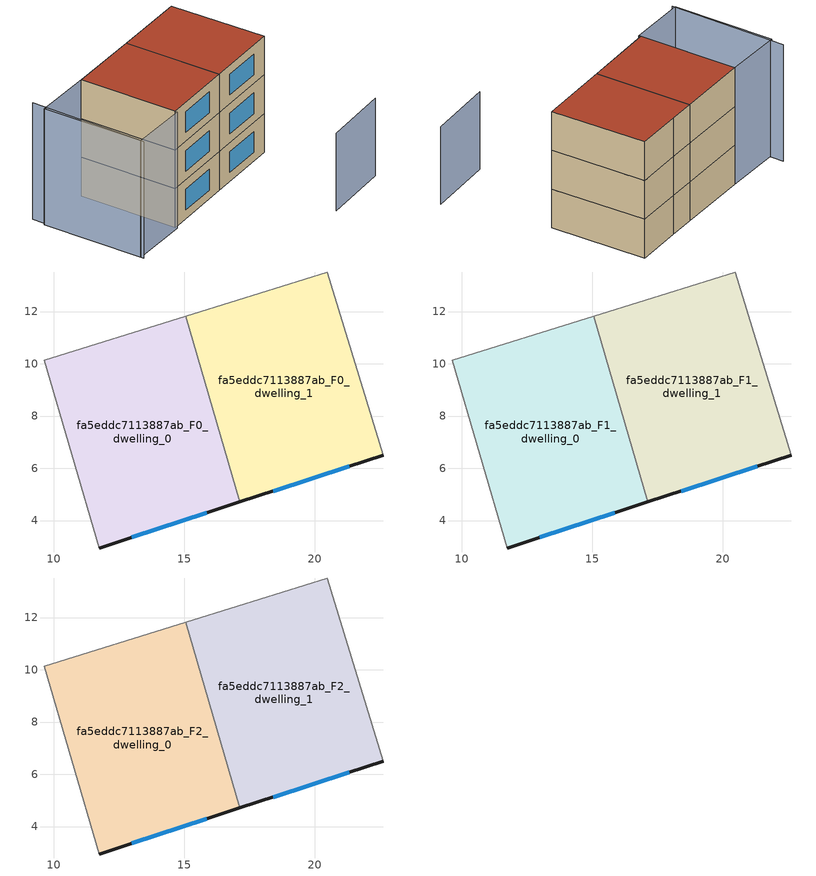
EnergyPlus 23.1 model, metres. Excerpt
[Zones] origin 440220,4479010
fa5eddc7113887ab_F0_dwelling_0
 floor ground (EU_floor_Construction): 15.06,11.82 17.12,4.71 11.74,2.95 9.65,10.14 z0
 wall outside (EU_wall_Construction): 11.74,2.95 17.12,4.71 z0:3
 wall adiabatic (EU_wall_Construction): 15.06,11.82 9.65,10.14 11.74,2.95 z0:3
 wall to fa5eddc7113887ab_F0_dwelling_1 (EU_wall_Construction): 17.12,4.71 15.06,11.82 z0:3
 window (EU_Window_Construction): 13,3.36 15.86,4.3 z0.7:2.3
fa5eddc7113887ab_F0_dwelling_1
 floor ground (EU_floor_Construction): 20.47,13.51 22.61,6.5 17.12,4.71 15.06,11.82 17.03,12.43 z0
 wall outside (EU_wall_Construction): 17.12,4.71 22.61,6.5 z0:3
 wall adiabatic (EU_wall_Construction): 22.61,6.5 20.47,13.51 17.03,12.43 15.06,11.82 z0:3
 window (EU_Window_Construction): 18.41,5.13 21.33,6.08 z0.7:2.3
fa5eddc7113887ab_F1_dwelling_0
 floor to fa5eddc7113887ab_F0_dwelling_0 (EU_floor_Construction): 15.06,11.82 17.12,4.71 11.74,2.95 9.65,10.14 z3
 wall outside (EU_wall_Construction): 11.74,2.95 17.12,4.71 z3:6
 wall adiabatic (EU_wall_Construction): 15.06,11.82 9.65,10.14 11.74,2.95 z3:6
 wall to fa5eddc7113887ab_F1_dwelling_1 (EU_wall_Construction): 17.12,4.71 15.06,11.82 z3:6
 window (EU_Window_Construction): 13,3.36 15.86,4.3 z3.7:5.3
fa5eddc7113887ab_F1_dwelling_1
 floor to fa5eddc7113887ab_F0_dwelling_1 (EU_floor_Construction): 20.47,13.51 22.61,6.5 17.12,4.71 15.06,11.82 17.03,12.43 z3
 wall outside (EU_wall_Construction): 17.12,4.71 22.61,6.5 z3:6
 wall adiabatic (EU_wall_Construction): 22.61,6.5 20.47,13.51 17.03,12.43 15.06,11.82 z3:6
 window (EU_Window_Construction): 18.41,5.13 21.33,6.08 z3.7:5.3
fa5eddc7113887ab_F2_dwelling_0
 floor to fa5eddc7113887ab_F1_dwelling_0 (EU_floor_Construction): 15.06,11.82 17.12,4.71 11.74,2.95 9.65,10.14 z6
 wall outside (EU_wall_Construction): 11.74,2.95 17.12,4.71 z6:9
 wall adiabatic (EU_wall_Construction): 15.06,11.82 9.65,10.14 11.74,2.95 z6:9
 wall to fa5eddc7113887ab_F2_dwelling_1 (EU_wall_Construction): 17.12,4.71 15.06,11.82 z6:9
 window (EU_Window_Construction): 13,3.36 15.86,4.3 z6.7:8.3
 roof outside (EU_roof_Construction): 17.12,4.71 15.06,11.82 9.65,10.14 11.74,2.95 z9
fa5eddc7113887ab_F2_dwelling_1
 floor to fa5eddc7113887ab_F1_dwelling_1 (EU_floor_Construction): 20.47,13.51 22.61,6.5 17.12,4.71 15.06,11.82 17.03,12.43 z6
 wall outside (EU_wall_Construction): 17.12,4.71 22.61,6.5 z6:9
 wall adiabatic (EU_wall_Construction): 22.61,6.5 20.47,13.51 17.03,12.43 15.06,11.82 z6:9
 window (EU_Window_Construction): 18.41,5.13 21.33,6.08 z6.7:8.3
 roof outside (EU_roof_Construction): 22.61,6.5 20.47,13.51 17.03,12.43 15.06,11.82 17.12,4.71 z9
shading: 21.3,-2.36 26.23,-0.61 z0:6; 5.26,9.96 7.57,1.33 / 9.65,10.14 11.78,2.79 / 11.78,2.79 7.51,1.55 / 7.51,1.55 5.38,8.9 / 5.38,8.9 9.65,10.14 z0:9
[Building]
EU S2 Campaign: North Axis=0; Terrain=City; Solar Distribution=FullExterior
[Site:Location]
Madrid: Latitude=40.5; Longitude=-3.5; Time Zone=1; Elevation=609
[SizingPeriod:WeatherFileDays]
AnnualSizingPeriod: Begin Month=1; Begin Day of Month=1; End Month=12; End Day of Month=31; Day of Week for Start Day=Monday; Use Weather File Daylight Saving Period=No; Use Weather File Rain and Snow Indicators=No
[MATERIAL]
EU_InternalMass_Material: Roughness=MediumRough; Thickness=0.1; Conductivity=1; Density=1800; Specific Heat=900; Thermal Absorptance=0.9; Solar Absorptance=0.7; Visible Absorptance=0.7
[MATERIAL:NOMASS] Roughness=MediumRough; Thermal Absorptance=0.9; Solar Absorptance=0.7; Visible Absorptance=0.7
Name | Thermal Resistance
EU_wall_NoMass | 0.419739
EU_roof_NoMass | 0.352165
EU_floor_NoMass | 0.608284
[WINDOWMATERIAL:SIMPLEGLAZINGSYSTEM]
EU_Window_SimpleGlazing: UFactor=4.8352; Solar Heat Gain Coefficient=0.85; Visible Transmittance=0.85
[CONSTRUCTION]
EU_wall_Construction: EU_wall_NoMass
EU_roof_Construction: EU_roof_NoMass
EU_floor_Construction: EU_floor_NoMass
EU_InternalMass_Construction: EU_InternalMass_Material
EU_Window_Construction: EU_Window_SimpleGlazing
[ZONE] Type=1; Multiplier=1; Ceiling Height=autocalculate; Floor Area=autocalculate; Part of Total Floor Area=Yes
Name | Volume
fa5eddc7113887ab_F0_dwelling_0; fa5eddc7113887ab_F1_dwelling_0; fa5eddc7113887ab_F2_dwelling_0 | 126.432
fa5eddc7113887ab_F0_dwelling_1; fa5eddc7113887ab_F1_dwelling_1; fa5eddc7113887ab_F2_dwelling_1 | 126.43
[INTERNALMASS] Construction=EU_InternalMass_Construction; Surface Area=42.1429
Name | Zone or ZoneList
fa5eddc7113887ab_F0_dwelling_0_EU_InternalMass | fa5eddc7113887ab_F0_dwelling_0
fa5eddc7113887ab_F0_dwelling_1_EU_InternalMass | fa5eddc7113887ab_F0_dwelling_1
fa5eddc7113887ab_F1_dwelling_0_EU_InternalMass | fa5eddc7113887ab_F1_dwelling_0
fa5eddc7113887ab_F1_dwelling_1_EU_InternalMass | fa5eddc7113887ab_F1_dwelling_1
fa5eddc7113887ab_F2_dwelling_0_EU_InternalMass | fa5eddc7113887ab_F2_dwelling_0
fa5eddc7113887ab_F2_dwelling_1_EU_InternalMass | fa5eddc7113887ab_F2_dwelling_1
[OTHEREQUIPMENT] Fuel Type=Electricity; Design Level Calculation Method=Watts/Area; Power per Zone Floor Area=1; Fraction Latent=0; Fraction Radiant=0; Fraction Lost=0; Carbon Dioxide Generation Rate=0; EndUse Subcategory=EU_Step8_InternalGains
Name | Zone or ZoneList or Space or SpaceList | Schedule
EU_Step8_InternalGain_fa5eddc7113887ab_F0_dwelling_0_f000 | fa5eddc7113887ab_F0_dwelling_0 | EU_Step8_GainSchedule_fa5eddc7113887ab_F0_dwelling_0_f000
EU_Step8_InternalGain_fa5eddc7113887ab_F0_dwelling_1_f000 | fa5eddc7113887ab_F0_dwelling_1 | EU_Step8_GainSchedule_fa5eddc7113887ab_F0_dwelling_1_f000
EU_Step8_InternalGain_fa5eddc7113887ab_F1_dwelling_0_f000 | fa5eddc7113887ab_F1_dwelling_0 | EU_Step8_GainSchedule_fa5eddc7113887ab_F1_dwelling_0_f000
EU_Step8_InternalGain_fa5eddc7113887ab_F1_dwelling_1_f000 | fa5eddc7113887ab_F1_dwelling_1 | EU_Step8_GainSchedule_fa5eddc7113887ab_F1_dwelling_1_f000
EU_Step8_InternalGain_fa5eddc7113887ab_F2_dwelling_0_f000 | fa5eddc7113887ab_F2_dwelling_0 | EU_Step8_GainSchedule_fa5eddc7113887ab_F2_dwelling_0_f000
EU_Step8_InternalGain_fa5eddc7113887ab_F2_dwelling_1_f000 | fa5eddc7113887ab_F2_dwelling_1 | EU_Step8_GainSchedule_fa5eddc7113887ab_F2_dwelling_1_f000
[ZONEVENTILATION:DESIGNFLOWRATE] Schedule=EU_AlwaysOn; Design Flow Rate Calculation Method=AirChanges/Hour; Air Changes per Hour=0.703302; Ventilation Type=Natural; Fan Pressure Rise=0; Fan Total Efficiency=1; Constant Term Coefficient=1; Temperature Term Coefficient=0; Velocity Term Coefficient=0; Velocity Squared Term Coefficient=0; Minimum Indoor Temperature=-100; Maximum Indoor Temperature=100; Delta Temperature=-100; Minimum Outdoor Temperature=-100; Maximum Outdoor Temperature=100; Maximum Wind Speed=40
Name | Zone or ZoneList or Space or SpaceList
EU_ConstantAir_fa5eddc7113887ab_F0_dwelling_0 | fa5eddc7113887ab_F0_dwelling_0
EU_ConstantAir_fa5eddc7113887ab_F0_dwelling_1 | fa5eddc7113887ab_F0_dwelling_1
EU_ConstantAir_fa5eddc7113887ab_F1_dwelling_0 | fa5eddc7113887ab_F1_dwelling_0
EU_ConstantAir_fa5eddc7113887ab_F1_dwelling_1 | fa5eddc7113887ab_F1_dwelling_1
EU_ConstantAir_fa5eddc7113887ab_F2_dwelling_0 | fa5eddc7113887ab_F2_dwelling_0
EU_ConstantAir_fa5eddc7113887ab_F2_dwelling_1 | fa5eddc7113887ab_F2_dwelling_1
[HVACTEMPLATE:THERMOSTAT] Constant Heating Setpoint=20; Constant Cooling Setpoint=50
EU_HeatOnly_fa5eddc7113887ab_F0_dwelling_0; EU_HeatOnly_fa5eddc7113887ab_F0_dwelling_1; EU_HeatOnly_fa5eddc7113887ab_F1_dwelling_0; EU_HeatOnly_fa5eddc7113887ab_F1_dwelling_1; EU_HeatOnly_fa5eddc7113887ab_F2_dwelling_0; EU_HeatOnly_fa5eddc7113887ab_F2_dwelling_1
[HVACTEMPLATE:ZONE:IDEALLOADSAIRSYSTEM] System Availability Schedule=EU_AlwaysOn; Maximum Heating Supply Air Temperature=50; Minimum Cooling Supply Air Temperature=13; Maximum Heating Supply Air Humidity Ratio=0.0156; Minimum Cooling Supply Air Humidity Ratio=0.0077; Heating Limit=NoLimit; Cooling Limit=NoLimit; Heating Availability Schedule=EU_AlwaysOn; Cooling Availability Schedule=EU_CoolingOff; Dehumidification Control Type=ConstantSensibleHeatRatio; Cooling Sensible Heat Ratio=0.7; Dehumidification Setpoint=60; Humidification Control Type=None; Humidification Setpoint=30; Outdoor Air Method=None; Outdoor Air Flow Rate per Person=0.00944; Outdoor Air Flow Rate per Zone Floor Area=0; Outdoor Air Flow Rate per Zone=0; Demand Controlled Ventilation Type=None; Outdoor Air Economizer Type=NoEconomizer; Heat Recovery Type=None; Sensible Heat Recovery Effectiveness=0.7; Latent Heat Recovery Effectiveness=0.65
Name | Template Thermostat
fa5eddc7113887ab_F0_dwelling_0 | EU_HeatOnly_fa5eddc7113887ab_F0_dwelling_0
fa5eddc7113887ab_F0_dwelling_1 | EU_HeatOnly_fa5eddc7113887ab_F0_dwelling_1
fa5eddc7113887ab_F1_dwelling_0 | EU_HeatOnly_fa5eddc7113887ab_F1_dwelling_0
fa5eddc7113887ab_F1_dwelling_1 | EU_HeatOnly_fa5eddc7113887ab_F1_dwelling_1
fa5eddc7113887ab_F2_dwelling_0 | EU_HeatOnly_fa5eddc7113887ab_F2_dwelling_0
fa5eddc7113887ab_F2_dwelling_1 | EU_HeatOnly_fa5eddc7113887ab_F2_dwelling_1
[SIZING:ZONE] Zone Cooling Design Supply Air Temperature Input Method=SupplyAirTemperature; Zone Cooling Design Supply Air Temperature=13; Zone Heating Design Supply Air Temperature Input Method=SupplyAirTemperature; Zone Heating Design Supply Air Temperature=50; Zone Cooling Design Supply Air Humidity Ratio=0.008; Zone Heating Design Supply Air Humidity Ratio=0.008; Cooling Design Air Flow Method=DesignDay; Cooling Design Air Flow Rate=0; Cooling Minimum Air Flow per Zone Floor Area=0.000762; Cooling Minimum Air Flow=0; Cooling Minimum Air Flow Fraction=0.2; Heating Design Air Flow Method=DesignDay; Heating Design Air Flow Rate=0; Heating Maximum Air Flow per Zone Floor Area=0.002032; Heating Maximum Air Flow=0.141576; Heating Maximum Air Flow Fraction=0.3; Account for Dedicated Outdoor Air System=No; Dedicated Outdoor Air System Control Strategy=NeutralSupplyAir; Dedicated Outdoor Air Low Setpoint Temperature for Design=autosize; Dedicated Outdoor Air High Setpoint Temperature for Design=autosize; Zone Load Sizing Method=Sensible Load Only No Latent Load; Zone Latent Cooling Design Supply Air Humidity Ratio Input Method=HumidityRatioDifference; Zone Cooling Design Supply Air Humidity Ratio Difference=0.005; Zone Latent Heating Design Supply Air Humidity Ratio Input Method=HumidityRatioDifference; Zone Humidification Design Supply Air Humidity Ratio Difference=0.005
fa5eddc7113887ab_F0_dwelling_0; fa5eddc7113887ab_F0_dwelling_1; fa5eddc7113887ab_F1_dwelling_0; fa5eddc7113887ab_F1_dwelling_1; fa5eddc7113887ab_F2_dwelling_0; fa5eddc7113887ab_F2_dwelling_1
[SCHEDULE:CONSTANT]
Name | Hourly Value
EU_AlwaysOn | 1
EU_CoolingOff | 0
[SCHEDULE:FILE] Column Number=1; Rows to Skip at Top=0; Number of Hours of Data=8760; Column Separator=Comma; Interpolate to Timestep=No; Minutes per Item=60; Adjust Schedule for Daylight Savings=Yes
Name | File
EU_Step8_GainSchedule_fa5eddc7113887ab_F0_dwelling_0_f000 | ../../schedules/fa5eddc7113887ab/fa5eddc7113887ab_F0_dwelling_0_f000_gain.csv
EU_Step8_GainSchedule_fa5eddc7113887ab_F0_dwelling_1_f000 | ../../schedules/fa5eddc7113887ab/fa5eddc7113887ab_F0_dwelling_1_f000_gain.csv
EU_Step8_GainSchedule_fa5eddc7113887ab_F1_dwelling_0_f000 | ../../schedules/fa5eddc7113887ab/fa5eddc7113887ab_F1_dwelling_0_f000_gain.csv
EU_Step8_GainSchedule_fa5eddc7113887ab_F1_dwelling_1_f000 | ../../schedules/fa5eddc7113887ab/fa5eddc7113887ab_F1_dwelling_1_f000_gain.csv
EU_Step8_GainSchedule_fa5eddc7113887ab_F2_dwelling_0_f000 | ../../schedules/fa5eddc7113887ab/fa5eddc7113887ab_F2_dwelling_0_f000_gain.csv
EU_Step8_GainSchedule_fa5eddc7113887ab_F2_dwelling_1_f000 | ../../schedules/fa5eddc7113887ab/fa5eddc7113887ab_F2_dwelling_1_f000_gain.csv
